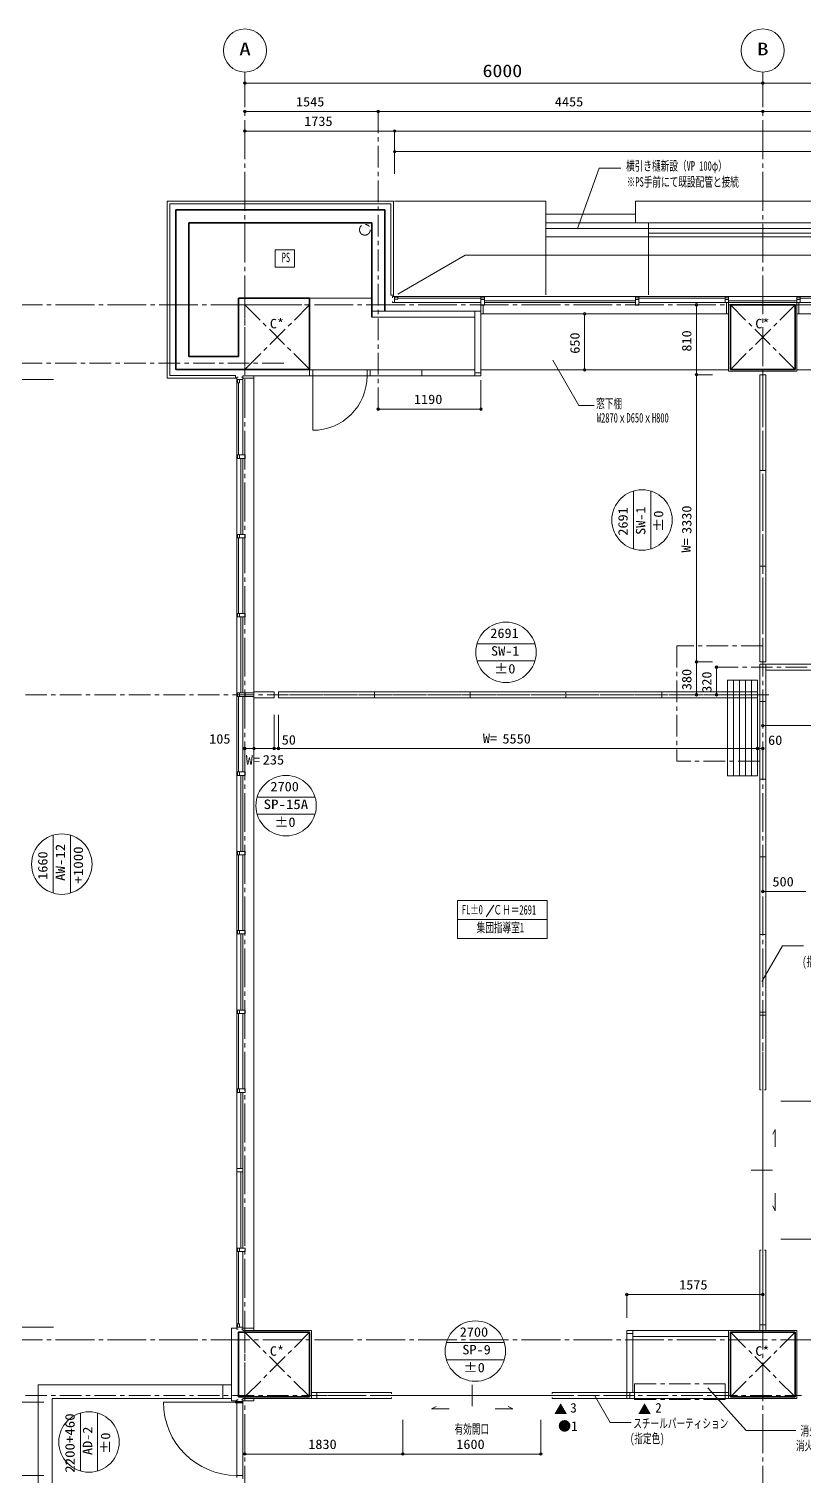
# Model space of a CAD drawing. Units: millimetres at full size, sheet at 1:50. Extents: x -48066 to 77311, y -302220 to 10476.
# Drawn here: x -20517 to -11535, y -6299 to 10476 of the extents above; entities that cross this region are included whole.
import ezdxf
from ezdxf.enums import TextEntityAlignment as Align

# ---------------------------------------------------------------- set-up
doc = ezdxf.new("R2010")
doc.units = ezdxf.units.MM
doc.header["$LTSCALE"] = 50
doc.header["$PDMODE"] = 32
doc.header["$PDSIZE"] = 30
for name, pattern in [('CHAIN1', [8, 5, -1, 1, -1]), ('CHAIN2', [12, 9, -1, 1, -1]), ('DASHED1', [1.8, 1.2, -0.6]), ('DASHED2', [3, 2, -1])]:
    doc.linetypes.add(name, pattern=pattern)
for name, color, linetype, lineweight in [('0-0_通り芯', 4, 'Continuous', 18), ('0-1_壁芯', 4, 'Continuous', 18), ('0-4_z246', 3, 'Continuous', 18), ('0-7_仕上げ線', 3, 'Continuous', 18), ('0-8_平詳寸法', 4, 'Continuous', 18), ('0-A_外部建具', 4, 'Continuous', 18), ('0-B_内部建具', 4, 'Continuous', 18), ('0-C_文字', 4, 'Continuous', 18), ('1-1_床雑', 4, 'Continuous', 18), ('2-1_天井雑', 5, 'Continuous', 50), ('2-3_z770', 4, 'Continuous', 18), ('2-C_文字', 4, 'CHAIN1', 18), ('2-E_ハッチ', 4, 'CHAIN1', 18), ('2-F_補助線', 4, 'CHAIN1', 18), ('3-0_平詳文字', 4, 'Continuous', 18), ('3-1_室名符号', 4, 'Continuous', 18), ('4-4_柱・壁', 2, 'Continuous', 35), ('4-5_柱壁寸法', 7, 'CHAIN1', 9), ('C-F_補助線', 4, 'Continuous', 18)]:
    doc.layers.add(name, color=color, linetype=linetype, lineweight=lineweight)
doc.layers.add('6-8', color=7, linetype='Continuous')
doc.styles.add('ＭＳ ゴシック', font='')
doc.styles.get('ＭＳ ゴシック').set_extended_font_data('MS Gothic')

msp = doc.modelspace()

# ---------------------------------------------------------------- linework, layer by layer
at = {"layer": '0-0_通り芯', "color": 6, "linetype": 'CHAIN2'}
for p, q in [((-18013.8, -18631.87), (-18013.8, 9976.35)), ((-12013.8, -18631.87), (-12013.8, 9976.35)), ((-21408.14, 7278.61), (26359.86, 7278.61)), ((-21408.14, -4721.39), (26359.86, -4721.39))]:
    msp.add_line(p, q, dxfattribs=at)
at = {"layer": '0-0_通り芯'}
for p, q in [((-18013.8, 9848.93), (-12013.8, 9848.93)), ((-12013.8, 9848.93), (-6013.8, 9848.93))]:
    msp.add_line(p, q, dxfattribs=at)
for centre in [(-18013.8, 10226.35), (-12013.8, 10226.35)]:
    msp.add_circle(centre, 250, dxfattribs=at)
for p in [(-18013.8, 9848.93), (-12013.8, 9848.93)]:
    msp.add_point(p, dxfattribs=at)
at = {"layer": '0-1_壁芯'}
for p, q in [((-18013.8, 9520.31), (-16468.8, 9520.31)), ((-16468.8, 9520.31), (-12013.8, 9520.31)), ((-12013.8, 9520.31), (-6373.8, 9520.31)), ((-12549.64, 3078.61), (-12549.64, 2758.61)), ((-13588.79, -4194.27), (-13588.79, -4462.85)), ((-13588.79, -4194.27), (-12013.8, -4194.27)), ((-12013.8, -4194.27), (-12013.8, -4462.85))]:
    msp.add_line(p, q, dxfattribs=at)
at = {"layer": '0-1_壁芯', "linetype": 'CHAIN1'}
for p, q in [((-16468.8, 6069.95), (-16468.8, 9520.31)), ((-17563.8, 6603.61), (-20958.06, 6603.61)), ((-12549.64, 3078.61), (4086.2, 3078.61)), ((-20958.06, 2758.61), (-11943.69, 2758.61)), ((-20958.06, -5366.39), (-11563.8, -5366.39))]:
    msp.add_line(p, q, dxfattribs=at)
at = {"layer": '0-1_壁芯'}
for p in [(-18013.8, 9520.31), (-16468.8, 9520.31), (-12013.8, 9520.31), (-12549.64, 3078.61), (-12549.64, 2758.61), (-13588.79, -4194.27), (-12013.8, -4194.27)]:
    msp.add_point(p, dxfattribs=at)
at = {"layer": '0-4_z246'}
for p, q in [((-14528.8, 8478.62), (-16278.8, 8478.62)), ((-14528.8, 8478.62), (-14528.8, 7393.61)), ((-13488.8, 8228.61), (-13488.8, 8478.61)), ((19461.19, 8478.61), (-13488.8, 8478.61)), ((-13488.8, 8328.61), (-14528.8, 8328.61)), ((-14528.8, 8228.61), (20501.19, 8228.61)), ((-13338.8, 8228.61), (-13338.8, 7393.61)), ((-6013.8, 8164.65), (-14528.8, 8164.65)), ((-6013.8, 8064.84), (-14528.8, 8064.84)), ((-13338.8, 8108.61), (-6113.81, 8108.61))]:
    msp.add_line(p, q, dxfattribs=at)
at = {"layer": '0-7_仕上げ線'}
for p, q in [((-18913.8, 8478.61), (-18913.8, 6428.61)), ((-18883.8, 8448.61), (-18883.8, 6458.61)), ((-18883.8, 8448.61), (-16323.8, 8448.61)), ((-16323.8, 8448.61), (-16323.8, 7388.61)), ((-16293.8, 7388.61), (-16323.8, 7388.61)), ((-16543.8, 7133.61), (-15348.8, 7133.61)), ((-11618.81, 7173.61), (-11618.8, 6508.61)), ((-18913.8, 6428.61), (-18108.8, 6428.61)), ((-18883.8, 6458.61), (-18123.8, 6458.61)), ((-18123.8, 6428.61), (-18123.8, 6458.61)), ((-18108.8, -4586.39), (-18168.8, -4586.39)), ((-17243.8, -4611.39), (-17908.81, -4611.39)), ((-17243.8, -4611.39), (-17243.8, -5401.39)), ((-11618.8, -4611.39), (-13588.79, -4611.39)), ((-12408.8, -4611.39), (-12408.8, -5401.39)), ((-11618.8, -4611.39), (-11618.8, -5401.39)), ((-16313.79, -5401.39), (-17908.8, -5401.39)), ((-11618.8, -5401.39), (-12408.8, -5401.39))]:
    msp.add_line(p, q, dxfattribs=at)
for points in [[(-18913.8, 8478.61), (-16293.8, 8478.61), (-16293.8, 7373.61)], [(-12408.8, 7173.61), (-12408.8, 6508.61), (-11618.8, 6508.61)], [(-18168.8, -4586.39), (-18168.8, -5426.39), (-18108.8, -5426.39)]]:
    msp.add_lwpolyline(points, dxfattribs=at)
at = {"layer": '0-8_平詳寸法'}
for p, q in [((-14077.14, 7173.61), (-14077.14, 6523.62)), ((-15278.8, 6069.95), (-15278.8, 6403.79)), ((-16468.8, 6069.95), (-15278.8, 6069.95)), ((-12013.8, 478.36), (-12013.8, 792.56)), ((-12013.8, 478.36), (-11513.8, 478.36))]:
    msp.add_line(p, q, dxfattribs=at)
for p in [(-14077.14, 7173.61), (-14077.14, 6523.62), (-16468.8, 6069.95), (-15278.8, 6069.95), (-12013.8, 478.36)]:
    msp.add_point(p, dxfattribs=at)
at = {"layer": '0-A_外部建具'}
for p, q in [((-16543.8, 7353.61), (-17263.8, 7353.61)), ((-16303.8, 7373.61), (6421.2, 7373.61)), ((-16303.8, 7358.61), (-16303.8, 7373.61)), ((-16278.8, 7373.61), (-16278.8, 7303.61)), ((-16240.8, 7354.61), (-15278.8, 7354.61)), ((-15238.8, 7275.61), (-15278.8, 7275.61)), ((-15253.8, 7173.61), (-15253.8, 7275.61)), ((-13488.8, 7324.61), (-15238.8, 7324.61)), ((-15238.8, 7303.61), (-13488.8, 7303.61)), ((-14538.8, 7373.61), (-7488.8, 7373.61)), ((-13448.8, 7354.61), (-12448.8, 7354.61)), ((-13448.8, 7303.61), (-10578.81, 7303.61)), ((-12408.8, 7324.61), (-11618.8, 7324.61)), ((-11578.81, 7303.61), (-11618.81, 7303.61)), ((-11578.81, 7354.61), (-10578.81, 7354.61)), ((-16543.8, 7203.61), (-15278.8, 7203.61)), ((-12433.8, 7173.61), (-14553.8, 7173.61)), ((-11593.81, 7173.61), (-6433.8, 7173.61)), ((-18108.8, 6413.61), (-18038.8, 6413.61)), ((-18089.8, 6375.61), (-18089.8, 5538.61)), ((-18038.8, 6438.61), (-18053.8, 6438.61)), ((-17908.8, 6428.61), (-17908.8, -4586.39)), ((-18059.8, 5498.61), (-18059.8, 4616.11)), ((-18038.8, 5498.61), (-18038.8, 4616.11)), ((-18089.8, 4576.11), (-18089.8, 3701.11)), ((-18038.8, 4576.11), (-18038.8, 3701.11)), ((-18059.8, 3661.11), (-18059.8, 2778.61)), ((-18038.8, 3661.11), (-18038.8, 2778.61)), ((-18089.8, 2738.61), (-18089.8, 1863.61)), ((-18038.8, 2738.61), (-18038.8, 1863.61)), ((-18010.8, 2778.61), (-18010.8, 2738.61)), ((-17908.8, 2778.61), (-18010.8, 2778.61)), ((-18010.8, 2738.61), (-17908.8, 2738.61)), ((-17908.8, 2793.61), (-17908.8, 2723.61)), ((-18059.8, 1823.61), (-18059.8, 941.11)), ((-18038.8, 1823.61), (-18038.8, 941.11)), ((-18089.8, 901.11), (-18089.8, 26.11)), ((-18038.8, 901.11), (-18038.8, 26.11)), ((-18059.8, -13.89), (-18059.8, -896.39)), ((-18038.8, -13.89), (-18038.8, -896.39)), ((-18089.8, -936.39), (-18089.8, -1811.39)), ((-18038.8, -936.39), (-18038.8, -1811.39)), ((-18059.8, -1851.39), (-18059.8, -2733.89)), ((-18038.8, -1851.39), (-18038.8, -3656.39)), ((-18108.8, -2733.89), (-18038.8, -2733.89)), ((-18038.8, -2773.89), (-18108.8, -2773.89)), ((-18059.8, -3656.39), (-18059.8, -2773.89)), ((-18089.8, -4533.39), (-18089.8, -3696.39)), ((-18038.8, -3696.39), (-18038.8, -4611.39)), ((-18108.8, -4571.39), (-18038.8, -4571.39)), ((-18093.8, -4596.39), (-18108.8, -4596.39)), ((-18038.8, -4596.39), (-18053.8, -4596.39)), ((-18958.8, -5441.39), (-18038.8, -5441.39)), ((-18038.8, -5416.39), (-18053.8, -5416.39)), ((-18038.8, -6331.39), (-18038.8, -5401.39)), ((-18108.8, -6291.39), (-18038.8, -6291.39))]:
    msp.add_line(p, q, dxfattribs=at)
for points in [[(-15278.8, 7303.61), (-16303.8, 7303.61), (-16303.8, 7318.61)], [(-16278.8, 7342.61), (-16240.8, 7342.61), (-16240.8, 7366.61), (-16278.8, 7366.61)], [(-15278.8, 7340.61), (-15278.8, 7173.61), (-12433.8, 7173.61)], [(-15278.8, 7340.61), (-15238.8, 7340.61), (-15238.8, 7275.61)], [(-12408.8, 7173.61), (-12408.8, 7340.61), (-12448.8, 7340.61), (-12448.8, 7303.61)], [(-12408.8, 7173.61), (-12433.8, 7173.61), (-12433.8, 7303.61)], [(-11618.81, 7173.61), (-11618.81, 7340.61), (-11578.81, 7340.61), (-11578.81, 7303.61)], [(-11618.81, 7173.61), (-11593.81, 7173.61), (-11593.81, 7303.61)], [(-18093.8, 6438.61), (-18108.8, 6438.61), (-18108.8, -4596.39)], [(-18077.8, 6413.61), (-18077.8, 6375.61), (-18101.8, 6375.61), (-18101.8, 6413.61)], [(-18038.8, 5538.61), (-18038.8, 6453.61), (-17908.8, 6453.61), (-17908.8, 6428.61), (-18038.8, 6428.61)], [(-18010.8, 2738.61), (-18075.8, 2738.61), (-18075.8, 2778.61), (-18010.8, 2778.61)], [(-18077.8, -4571.39), (-18077.8, -4533.39), (-18101.8, -4533.39), (-18101.8, -4571.39)], [(-18038.8, -4611.39), (-17908.8, -4611.39), (-17908.8, -4586.39), (-18038.8, -4586.39)], [(-18093.8, -5416.39), (-18108.8, -5416.39), (-18108.8, -6316.39)], [(-18038.8, -5401.39), (-17908.8, -5401.39), (-17908.8, -5426.39), (-18038.8, -5426.39)]]:
    msp.add_lwpolyline(points, dxfattribs=at)
for points in [[(-15238.8, 7342.61), (-15278.8, 7342.61), (-15278.8, 7366.61), (-15238.8, 7366.61)], [(-13488.8, 7342.61), (-13448.8, 7342.61), (-13448.8, 7366.61), (-13488.8, 7366.61)], [(-13488.8, 7275.61), (-13448.8, 7275.61), (-13448.8, 7340.61), (-13488.8, 7340.61)], [(-12448.8, 7342.61), (-12408.8, 7342.61), (-12408.8, 7366.61), (-12448.8, 7366.61)], [(-11578.81, 7342.61), (-11618.81, 7342.61), (-11618.81, 7366.61), (-11578.81, 7366.61)], [(-18077.8, 5538.61), (-18077.8, 5498.61), (-18101.8, 5498.61), (-18101.8, 5538.61)], [(-18010.8, 5538.61), (-18010.8, 5498.61), (-18075.8, 5498.61), (-18075.8, 5538.61)], [(-18077.8, 4616.11), (-18077.8, 4576.11), (-18101.8, 4576.11), (-18101.8, 4616.11)], [(-18010.8, 4616.11), (-18010.8, 4576.11), (-18075.8, 4576.11), (-18075.8, 4616.11)], [(-18077.8, 3701.11), (-18077.8, 3661.11), (-18101.8, 3661.11), (-18101.8, 3701.11)], [(-18010.8, 3701.11), (-18010.8, 3661.11), (-18075.8, 3661.11), (-18075.8, 3701.11)], [(-18077.8, 2778.61), (-18077.8, 2738.61), (-18101.8, 2738.61), (-18101.8, 2778.61)], [(-18077.8, 1863.61), (-18077.8, 1823.61), (-18101.8, 1823.61), (-18101.8, 1863.61)], [(-18010.8, 1863.61), (-18010.8, 1823.61), (-18075.8, 1823.61), (-18075.8, 1863.61)], [(-18077.8, 941.11), (-18077.8, 901.11), (-18101.8, 901.11), (-18101.8, 941.11)], [(-18010.8, 941.11), (-18010.8, 901.11), (-18075.8, 901.11), (-18075.8, 941.11)], [(-18077.8, 26.11), (-18077.8, -13.89), (-18101.8, -13.89), (-18101.8, 26.11)], [(-18010.8, 26.11), (-18010.8, -13.89), (-18075.8, -13.89), (-18075.8, 26.11)], [(-18077.8, -896.39), (-18077.8, -936.39), (-18101.8, -936.39), (-18101.8, -896.39)], [(-18010.8, -896.39), (-18010.8, -936.39), (-18075.8, -936.39), (-18075.8, -896.39)], [(-18077.8, -1811.39), (-18077.8, -1851.39), (-18101.8, -1851.39), (-18101.8, -1811.39)], [(-18010.8, -1811.39), (-18010.8, -1851.39), (-18075.8, -1851.39), (-18075.8, -1811.39)], [(-18077.8, -3696.39), (-18077.8, -3656.39), (-18101.8, -3656.39), (-18101.8, -3696.39)], [(-18010.8, -3696.39), (-18010.8, -3656.39), (-18075.8, -3656.39), (-18075.8, -3696.39)]]:
    msp.add_lwpolyline(points, close=True, dxfattribs=at)
msp.add_arc((-18108.8, -5441.39), 850, 180, 270, dxfattribs=at)
at = {"layer": '0-B_内部建具'}
for p, q in [((-15348.8, 7203.61), (-15348.8, 6453.61)), ((-15278.8, 7173.61), (-15278.8, 6453.61)), ((-17908.8, 6453.61), (-15278.8, 6453.61)), ((-17263.8, 6523.61), (-15348.8, 6523.61)), ((-17263.8, 6523.61), (-17263.8, 6453.61)), ((-17228.8, 6523.61), (-17228.8, 5823.61)), ((-16598.8, 6523.61), (-16598.8, 6453.61)), ((-16563.8, 6523.61), (-16563.8, 6453.61)), ((-15963.8, 6523.61), (-15963.8, 6453.61)), ((-15348.8, 6488.61), (-15278.8, 6488.61)), ((-12048.8, 3138.62), (-12048.8, 6468.62)), ((-12048.8, 6468.62), (-11978.8, 6468.62)), ((-12048.8, 5358.62), (-11978.8, 5358.62)), ((-12048.8, 4248.62), (-11978.8, 4248.62)), ((-12048.8, -1821.38), (-12048.8, 3113.62)), ((-9123.8, 3113.62), (-12048.8, 3113.62)), ((-11978.8, 3078.61), (-12048.8, 3078.61)), ((-11978.81, -1821.38), (-11978.8, 3113.62)), ((-11978.8, 3043.62), (-11188.81, 3043.62)), ((-12423.81, 2928.61), (-12073.81, 2928.61)), ((-12423.81, 1818.61), (-12423.81, 2928.61)), ((-12353.81, 1818.61), (-12353.81, 2928.61)), ((-12283.81, 1818.61), (-12283.81, 2928.61)), ((-12213.81, 1818.61), (-12213.81, 2928.61)), ((-12143.81, 1818.61), (-12143.81, 2928.61)), ((-12073.81, 2928.61), (-12073.81, 1818.61)), ((-17908.8, 2723.61), (-17673.8, 2723.61)), ((-17623.81, 2793.61), (-12073.81, 2793.61)), ((-17623.81, 2723.61), (-17623.81, 2793.61)), ((-12073.81, 2723.61), (-17623.81, 2723.61)), ((-16513.81, 2723.61), (-16513.81, 2793.61)), ((-15403.81, 2723.61), (-15403.81, 2793.61)), ((-14293.81, 2723.61), (-14293.81, 2793.61)), ((-13183.81, 2723.61), (-13183.81, 2793.61)), ((-11978.8, 2678.62), (-12048.8, 2678.62)), ((-17673.8, 2134.73), (-17623.81, 2134.73)), ((-17623.81, 2134.73), (-12073.81, 2134.73)), ((-12073.81, 1818.61), (-12423.81, 1818.61)), ((-11978.8, 1778.62), (-12048.8, 1778.62)), ((-11978.8, 878.62), (-12048.8, 878.62)), ((-11978.8, -21.38), (-12048.8, -21.38)), ((-11978.8, -921.38), (-12048.8, -921.38)), ((-12048.8, -956.38), (-11978.8, -956.38)), ((-12048.8, -1821.38), (-12033.8, -1821.38)), ((-12013.8, -3681.38), (-12013.8, -1821.38)), ((-11978.81, -1821.38), (-11993.81, -1821.38)), ((-11899.46, -2751.38), (-12147.71, -2751.38)), ((-12048.81, -4611.39), (-12048.81, -3681.38)), ((-12048.8, -3681.38), (-12033.8, -3681.38)), ((-11978.81, -3681.38), (-11993.81, -3681.38)), ((-11978.81, -4611.39), (-11978.81, -3681.38)), ((-13588.79, -5331.39), (-13588.79, -4611.39)), ((-13518.79, -4646.39), (-13588.79, -4646.39)), ((-13518.79, -5331.39), (-13518.79, -4611.39)), ((-12408.8, -4681.39), (-13518.79, -4681.39)), ((-12048.8, -4546.38), (-11978.8, -4546.38)), ((-16313.79, -5331.39), (-17243.8, -5331.39)), ((-16313.79, -5331.39), (-16313.79, -5346.39)), ((-16313.79, -5366.39), (-14453.79, -5366.39)), ((-15381.02, -5488.53), (-15381.02, -5240.28)), ((-12408.8, -5331.39), (-14453.79, -5331.39)), ((-14453.79, -5331.39), (-14453.79, -5346.39)), ((-13588.79, -5331.39), (-13588.79, -5401.39)), ((-13553.8, -5401.39), (-13553.8, -5331.39)), ((-16313.79, -5401.39), (-16313.79, -5386.39)), ((-14453.79, -5401.39), (-14453.79, -5386.39)), ((-12408.8, -5401.39), (-14453.79, -5401.39))]:
    msp.add_line(p, q, dxfattribs=at)
at = {"layer": '0-B_内部建具', "linetype": 'DASHED2'}
for p, q in [((-12013.8, -1821.38), (-12013.8, -991.38)), ((-12013.8, -3681.38), (-12013.8, -4511.38)), ((-16313.79, -5366.39), (-17143.79, -5366.39)), ((-14453.79, -5366.39), (-13623.79, -5366.39))]:
    msp.add_line(p, q, dxfattribs=at)
at = {"layer": '0-B_内部建具'}
for points in [[(-11978.8, 6468.62), (-11978.8, 3138.62), (-12048.8, 3138.62)], [(-17673.8, 2723.61), (-17673.8, 2793.61), (-17908.8, 2793.61)], [(-11869.29, -2484.31), (-11869.29, -2280.14), (-11897.14, -2335.82)], [(-11869.29, -3018.44), (-11869.29, -3222.61), (-11897.14, -3166.93)], [(-15648.09, -5518.69), (-15852.26, -5518.69), (-15796.58, -5490.85)], [(-15113.96, -5518.69), (-14909.78, -5518.69), (-14965.47, -5490.85)]]:
    msp.add_lwpolyline(points, dxfattribs=at)
msp.add_arc((-17228.8, 6453.61), 630, 270, 0, dxfattribs=at)
for p in [(-17673.8, 2134.73), (-17623.81, 2134.73), (-12073.81, 2134.73)]:
    msp.add_point(p, dxfattribs=at)
at = {"layer": '0-C_文字'}
for p, q in [((-18013.8, 9292.91), (-16278.8, 9292.91)), ((-16278.8, 9292.91), (22251.2, 9292.91)), ((-16278.8, 9292.91), (-16278.8, 8795.53)), ((12451.2, 9054.06), (-16278.8, 9054.06)), ((-12782.04, 7278.61), (-12782.04, 6468.62)), ((-20706.66, 6413.61), (-20232.46, 6413.61)), ((-12782.04, 6468.62), (-12782.04, 3138.62)), ((-12782.04, 6468.62), (-12594.9, 6468.62)), ((-12782.04, 3138.62), (-12782.04, 2758.61)), ((-12782.04, 3138.62), (-12594.9, 3138.62)), ((-17673.8, 2134.73), (-17673.8, 2527.17)), ((-17623.81, 2134.73), (-17623.81, 2527.17)), ((-8993.8, 2399.94), (-12013.8, 2399.94)), ((-18013.8, 2134.73), (-17908.8, 2134.73)), ((-17908.8, 2134.73), (-17673.8, 2134.73)), ((-12073.81, 2134.73), (-12013.8, 2134.73)), ((-11251.18, -1951.38), (-11802.45, -1951.38)), ((-11251.18, -3551.38), (-11802.45, -3551.38)), ((-20706.66, -4571.39), (-20232.46, -4571.39)), ((-11251.18, -4721.39), (-11802.45, -4721.39)), ((-20706.66, -5441.39), (-20345.38, -5441.39)), ((-18013.8, -6043.52), (-18013.8, -5647.21)), ((-16183.79, -6043.52), (-16183.79, -5647.21)), ((-14583.79, -6043.52), (-14583.79, -5647.21)), ((-18013.8, -6043.52), (-16183.79, -6043.52)), ((-16183.79, -6043.52), (-14583.79, -6043.52)), ((-20706.66, -6291.39), (-20345.38, -6291.39))]:
    msp.add_line(p, q, dxfattribs=at)
for p in [(-18013.8, 9292.91), (-16278.8, 9292.91), (-16278.8, 9054.06), (-12782.04, 7278.61), (-12782.04, 6468.62), (-12782.04, 3138.62), (-12782.04, 2758.61), (-12013.8, 2399.94), (-18013.8, 2134.73), (-17908.8, 2134.73), (-17673.8, 2134.73), (-12073.81, 2134.73), (-12013.8, 2134.73), (-18013.8, -6043.52), (-16183.79, -6043.52), (-14583.79, -6043.52)]:
    msp.add_point(p, dxfattribs=at)
at = {"layer": '1-1_床雑'}
for p, q in [((-15278.8, 6523.62), (-12408.8, 6523.63)), ((-11618.8, 6523.61), (-6408.8, 6523.63))]:
    msp.add_line(p, q, dxfattribs=at)
at = {"layer": '2-1_天井雑'}
msp.add_line((-18128.8, -5441.38), (-18038.8, -5441.38), dxfattribs=at)
at = {"layer": '2-3_z770'}
for p, q in [((-20408.81, -11101.39), (-20408.81, -5241.38)), ((-18168.8, -5241.38), (-20408.81, -5241.38)), ((-18268.8, -5241.38), (-18268.8, -5401.39)), ((-17178.79, -5331.39), (-17178.79, -5401.39)), ((-20248.81, -10941.39), (-20248.81, -5401.39)), ((-18168.8, -5401.39), (-20248.81, -5401.39))]:
    msp.add_line(p, q, dxfattribs=at)
at = {"layer": '2-C_文字'}
msp.add_lwpolyline([(-13499.55, -5231.39), (-13499.55, -5411.39), (-12449.55, -5411.39), (-12449.55, -5231.39)], close=True, dxfattribs=at)
at = {"layer": '2-E_ハッチ'}
for p, q in [((-12013.8, 6508.61), (-12013.8, 3113.62)), ((-13008.81, 3323.62), (-13008.81, 1988.61)), ((-12013.8, 3323.62), (-13008.81, 3323.62)), ((-12048.8, 2758.61), (-17673.8, 2758.61)), ((-12048.8, 1988.61), (-13008.81, 1988.61))]:
    msp.add_line(p, q, dxfattribs=at)
at = {"layer": '2-F_補助線'}
msp.add_circle((-16623.8, 8148.61), 62.5, dxfattribs=at)
at = {"layer": '3-0_平詳文字'}
for p, q in [((-11784.46, -152.84), (-12023.04, -566.08)), ((-11541.27, -152.84), (-11784.46, -152.84)), ((-13779.9, -5679.17), (-13964.08, -5360.15)), ((-13536.71, -5679.17), (-13779.9, -5679.17))]:
    msp.add_line(p, q, dxfattribs=at)
for points in [[(-14160.79, 8164.65), (-13907.97, 8863.28), (-13657.97, 8863.28)], [(-14446.08, 6635.86), (-14143.77, 6112.24), (-13967.57, 6112.24)], [(-11629.47, -5769.54), (-12206.17, -5769.54), (-12651.81, -5278.03)]]:
    msp.add_lwpolyline(points, dxfattribs=at)
msp.add_lwpolyline([(-17662.03, 7914.71), (-17440.81, 7914.71), (-17440.81, 7716.66), (-17662.03, 7716.66)], close=True, dxfattribs=at)
at = {"layer": '3-1_室名符号'}
for p, q in [((-14510.95, 371.97), (-15552.09, 371.97)), ((-15552.09, -67.78), (-15552.09, 371.97)), ((-14510.95, 371.97), (-14510.95, -67.78)), ((-15131.51, 318.91), (-15220.33, 182.45)), ((-14510.95, 151.96), (-15552.09, 151.96)), ((-15552.09, -67.78), (-14510.95, -67.78))]:
    msp.add_line(p, q, dxfattribs=at)
at = {"layer": '4-4_柱・壁'}
for p, q in [((-18813.8, 8378.61), (-18813.8, 6528.61)), ((-18813.8, 8378.61), (-16393.8, 8378.61)), ((-18663.8, 8228.61), (-18663.8, 6678.61)), ((-18663.8, 8228.61), (-16543.8, 8228.61)), ((-16543.8, 8228.61), (-16543.8, 7133.61)), ((-16393.8, 8378.61), (-16393.8, 7203.61)), ((-18088.8, 7353.61), (-18088.8, 6678.61)), ((-18088.8, 7353.61), (-17263.8, 7353.61)), ((-17263.8, 6528.61), (-17263.8, 7353.61)), ((-18663.8, 6678.61), (-18088.8, 6678.61)), ((-18813.8, 6528.61), (-17263.8, 6528.61)), ((-17263.8, -4631.39), (-17263.8, -5381.39)), ((-12388.8, -4631.39), (-12388.8, -5381.39)), ((-11638.8, -4631.39), (-12388.8, -4631.39)), ((-17263.8, -5381.39), (-18088.8, -5381.39))]:
    msp.add_line(p, q, dxfattribs=at)
at = {"layer": '4-4_柱・壁', "color": 3, "linetype": 'DASHED1', "lineweight": 18}
for p, q in [((-18013.8, 7278.61), (-18013.8, 6528.61)), ((-17263.8, 7278.61), (-18013.8, 7278.61)), ((-18013.8, -4631.39), (-18013.8, -5381.39))]:
    msp.add_line(p, q, dxfattribs=at)
at = {"layer": '4-4_柱・壁'}
msp.add_lwpolyline([(-11638.8, 7278.61), (-12388.8, 7278.61), (-12388.8, 6528.61), (-11638.8, 6528.61)], close=True, dxfattribs=at)
for points in [[(-17263.8, -4631.39), (-18088.8, -4631.39), (-18088.8, -5381.39)], [(-11638.8, -4631.39), (-11638.8, -5381.39), (-12388.8, -5381.39)]]:
    msp.add_lwpolyline(points, dxfattribs=at)
at = {"layer": '4-5_柱壁寸法'}
for p, q in [((-18013.8, 7278.61), (-17263.8, 6528.61)), ((-17263.8, 7278.61), (-18013.8, 6528.61)), ((-12388.8, 7278.61), (-11638.8, 6528.61)), ((-11638.8, 7278.61), (-12388.8, 6528.61)), ((-18013.8, -4631.39), (-17263.8, -5381.39)), ((-17263.8, -4631.39), (-18013.8, -5381.39)), ((-12388.81, -4631.39), (-11638.8, -5381.39)), ((-11638.8, -4631.39), (-12388.81, -5381.39))]:
    msp.add_line(p, q, dxfattribs=at)
at = {"layer": 'C-F_補助線'}
for p, q in [((-15461.21, 7853.42), (-16243.04, 7402.03)), ((-15461.21, 7853.42), (21487.75, 7853.42)), ((-13512.22, 4448.61), (-13512.22, 5119.44)), ((-13312.21, 4448.61), (-13312.21, 5119.44)), ((-15324.63, 3350.14), (-14653.8, 3350.14)), ((-15324.63, 3150.14), (-14653.8, 3150.14)), ((-17872.37, 1572.22), (-17201.54, 1572.22)), ((-17872.37, 1372.21), (-17201.54, 1372.21)), ((-20235.69, 459.08), (-20235.69, 1129.91)), ((-20035.68, 459.08), (-20035.68, 1129.91)), ((-15679.02, -4750.63), (-15008.19, -4750.63)), ((-15679.02, -4950.64), (-15008.19, -4950.64)), ((-19920.38, -6239.5), (-19920.38, -5568.67)), ((-19720.37, -6239.5), (-19720.37, -5568.67))]:
    msp.add_line(p, q, dxfattribs=at)
for centre in [(-13412.21, 4784.02), (-14989.22, 3250.14), (-17536.97, 1472.21), (-20135.68, 794.48), (-15343.62, -4850.64), (-19820.37, -5904.09)]:
    msp.add_circle(centre, 350, dxfattribs=at)

# ---------------------------------------------------------------- texts
at = {"layer": '0-0_通り芯', "style": 'ＭＳ ゴシック'}
for s, width, p in [('A', 1.35, (-18080.05, 10126.35)), ('B', 1.35, (-12080.05, 10126.35)), ('6000', 1.15, (-15260.05, 9873.93))]:
    msp.add_text(s, height=146.6, dxfattribs=dict(at, width=width)).set_placement(p, align=Align.BOTTOM_LEFT)
at = {"layer": '0-1_壁芯', "style": 'ＭＳ ゴシック', "width": 1.1}
for s, p in [('1545', (-17422.55, 9545.31)), ('4455', (-14422.55, 9545.31)), ('1575', (-12982.55, -4169.27))]:
    msp.add_text(s, height=110, dxfattribs=at).set_placement(p, align=Align.BOTTOM_LEFT)
msp.add_text('320', height=110, rotation=90, dxfattribs=at).set_placement((-12574.64, 2781.11), align=Align.BOTTOM_LEFT)
at = {"layer": '0-8_平詳寸法', "style": 'ＭＳ ゴシック', "width": 1.1}
msp.add_text('650', height=110, rotation=90, dxfattribs=at).set_placement((-14102.14, 6711.12), align=Align.BOTTOM_LEFT)
for s, p in [('1190', (-16055.05, 6094.95)), ('500', (-11901.3, 503.36))]:
    msp.add_text(s, height=110, dxfattribs=at).set_placement(p, align=Align.BOTTOM_LEFT)
at = {"layer": '0-B_内部建具', "style": 'ＭＳ ゴシック', "width": 1.1}
for s, p in [('50', (-17587.72, 2147.61)), ('5550', (-15030.06, 2159.73))]:
    msp.add_text(s, height=110, dxfattribs=at).set_placement(p, align=Align.BOTTOM_LEFT)
at = {"layer": '0-C_文字', "style": 'ＭＳ ゴシック'}
for s, width, p in [('1735', 1.1, (-17327.55, 9317.91)), ('105', 1.1, (-18428.23, 2158.43)), ('W=', 1.1, (-15256.49, 2164.31)), ('60', 1.1, (-11951.6, 2143.64)), ('W=', 1.1, (-18003.76, 1916.3)), ('235', 1.1, (-17806.56, 1916.3)), ('有効開口', 0.65, (-15585.55, -5841.7)), ('1830', 1.1, (-17280.05, -6018.52)), ('1600', 1.1, (-15565.04, -6018.52))]:
    msp.add_text(s, height=110, dxfattribs=dict(at, width=width)).set_placement(p, align=Align.BOTTOM_LEFT)
at = {"layer": '0-C_文字', "style": 'ＭＳ ゴシック', "width": 1.1}
for s, p in [('810', (-12807.04, 6736.11)), ('3330', (-12807.04, 4622.37)), ('W=', (-12814.59, 4406.9)), ('380', (-12807.04, 2811.11))]:
    msp.add_text(s, height=110, rotation=90, dxfattribs=at).set_placement(p, align=Align.BOTTOM_LEFT)
at = {"layer": '3-0_平詳文字', "style": 'ＭＳ ゴシック', "width": 0.65}
for s, p in [('横引き樋新設（VP 100φ）', (-13596.58, 8801.22)), ('※PS手前にて既設配管と接続', (-13589.16, 8615.65)), ('PS', (-17587.78, 7739.74)), ('窓下棚', (-13943.48, 6047.19)), ('W2870ｘD650ｘH800', (-13935.62, 5880.87)), ('(指定色)', (-11555.5, -424.15)), ('スチールパーティション', (-13513.86, -5775.79)), ('消火栓（1050×1350・消火器BOX付）新設（管工事）', (-11576.85, -5862.43)), ('(指定色)', (-13550.94, -5950.48)), ('消火栓周囲（≒50）既設壁撤去（周囲カッター入れ）', (-11628.72, -6034.19))]:
    msp.add_text(s, height=110, dxfattribs=at).set_placement(p, align=Align.BOTTOM_LEFT)
at = {"layer": '3-1_室名符号', "style": 'ＭＳ ゴシック', "width": 0.65}
for s, p in [('FL±0', (-15500.08, 179.2)), ('ＣＨ＝2691', (-15133.94, 177.46))]:
    msp.add_text(s, height=110, dxfattribs=at).set_placement(p, align=Align.BOTTOM_LEFT)
msp.add_text('集団指導室1', height=110, rotation=359.999, dxfattribs=at).set_placement((-15329.14, -27.37), align=Align.BOTTOM_LEFT)
at = {"layer": '4-5_柱壁寸法', "color": 4, "style": 'ＭＳ ゴシック', "width": 1.1}
for p in [(-17725.01, 6972.46), (-12100.01, 6972.46), (-17725.01, -4937.54), (-12100.01, -4937.54)]:
    msp.add_text('C*', height=110, dxfattribs=at).set_placement(p, align=Align.BOTTOM_LEFT)
at = {"layer": '6-8', "style": 'ＭＳ ゴシック'}
for s, p in [('▲', (-14430.83, -5612.71)), ('3', (-14244.6, -5596.32)), ('▲', (-13458.74, -5612.71)), ('2', (-13259.17, -5596.32)), ('●1', (-14385.26, -5808.15))]:
    msp.add_text(s, height=110.9, dxfattribs=at).set_placement(p, align=Align.BOTTOM_LEFT)
at = {"layer": 'C-F_補助線', "style": 'ＭＳ ゴシック'}
for s, width, p in [('2691', 1.1, (-13545.75, 4602.68)), ('SW-1', 1.1, (-13340.2, 4611.32)), ('±0', 1.1, (-13133.59, 4646.55)), ('AW-12', 1.15, (-20064.91, 599.93)), ('1660', 1.1, (-20269.22, 613.15)), ('+1000', 1.15, (-19857.07, 569.52)), ('2200+460', 1.15, (-19953.91, -6260.42)), ('AD-2', 1.1, (-19749.6, -6054.9)), ('±0', 1.1, (-19541.76, -6041.56))]:
    msp.add_text(s, height=110, rotation=90, dxfattribs=dict(at, width=width)).set_placement(p, align=Align.BOTTOM_LEFT)
for s, width, p in [('2691', 1.1, (-15170.55, 3383.67)), ('SW-1', 1.1, (-15161.92, 3178.12)), ('±0', 1.1, (-15126.69, 2971.52)), ('2700', 1.1, (-17718.3, 1605.75)), ('SP-15A', 1.15, (-17797.16, 1400.2)), ('±0', 1.1, (-17674.43, 1193.6)), ('2700', 1.1, (-15524.95, -4717.1)), ('SP-9', 1.1, (-15494.42, -4921.41)), ('±0', 1.1, (-15481.08, -5129.25))]:
    msp.add_text(s, height=110, dxfattribs=dict(at, width=width)).set_placement(p, align=Align.BOTTOM_LEFT)

doc.saveas('drawing.dxf')
